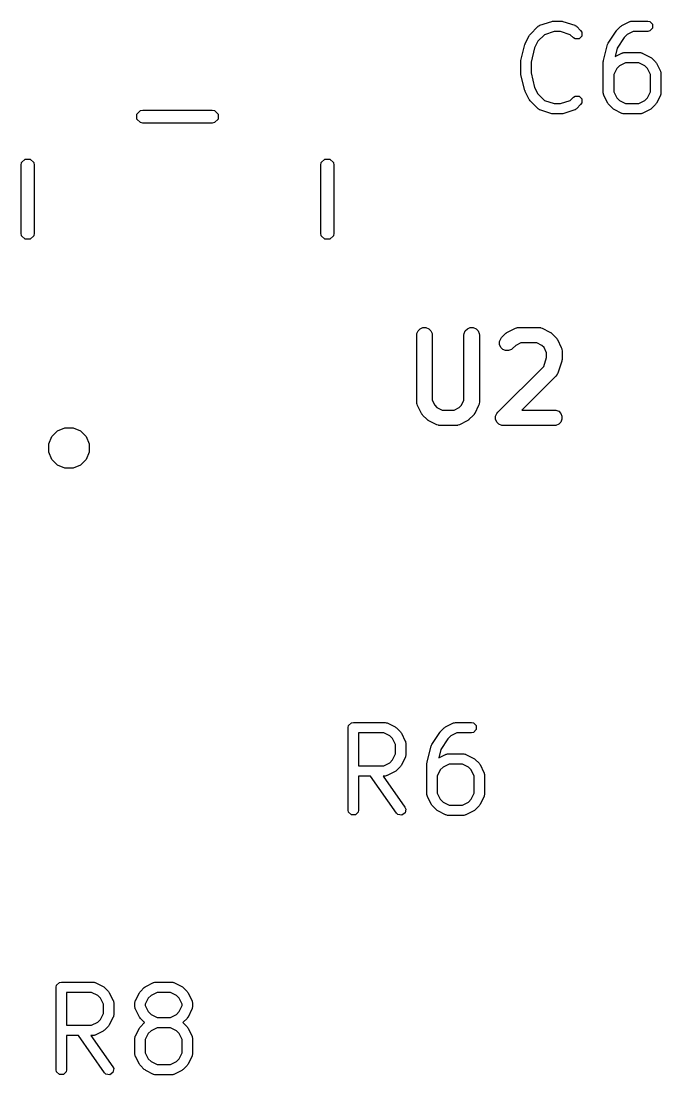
# Model space of a CAD drawing. Header units: inches. Extents: x 2.77 to 6.15, y -3.55 to -1.72.
# Drawn here: x 2.9522 to 3.196, y -3.5523 to -3.1504 of the extents above; entities that cross this region are included whole.
import ezdxf

# ---------------------------------------------------------------- set-up
doc = ezdxf.new("R2010")
doc.units = ezdxf.units.IN
doc.header["$MEASUREMENT"] = 0
doc.layers.add('F.Silkscreen', color=41, linetype='CONTINUOUS', true_color=0xf2eda1)

msp = doc.modelspace()

# ---------------------------------------------------------------- linework, layer by layer
at = {"layer": 'F.Silkscreen', "linetype": 'CONTINUOUS'}
for p, q in [((3.14992, -3.152), (3.15442, -3.1505)), ((3.15442, -3.1505), (3.15473, -3.15046)), ((3.15473, -3.15046), (3.15504, -3.1504)), ((3.15504, -3.1504), (3.15804, -3.1504)), ((3.15804, -3.1504), (3.15835, -3.15046)), ((3.15835, -3.15046), (3.15867, -3.1505)), ((3.15867, -3.1505), (3.16316, -3.152)), ((3.18116, -3.15211), (3.18416, -3.15061)), ((3.18416, -3.15061), (3.18425, -3.15058)), ((3.18425, -3.15058), (3.18429, -3.15055)), ((3.18429, -3.15055), (3.1846, -3.15049)), ((3.1846, -3.15049), (3.1849, -3.1504)), ((3.1849, -3.1504), (3.18494, -3.15042)), ((3.18494, -3.15042), (3.18504, -3.1504)), ((3.18504, -3.1504), (3.19104, -3.1504)), ((3.19104, -3.1504), (3.19179, -3.15055)), ((3.19179, -3.15055), (3.19286, -3.15161)), ((3.14615, -3.15547), (3.14915, -3.15247)), ((3.14915, -3.15247), (3.14923, -3.15242)), ((3.14923, -3.15242), (3.14925, -3.15238)), ((3.14925, -3.15238), (3.14953, -3.15222)), ((3.14953, -3.15222), (3.14979, -3.15205)), ((3.14979, -3.15205), (3.14984, -3.15205)), ((3.14984, -3.15205), (3.14992, -3.152)), ((3.15536, -3.15433), (3.15161, -3.15559)), ((3.15772, -3.15433), (3.15536, -3.15433)), ((3.16148, -3.15559), (3.15772, -3.15433)), ((3.16316, -3.152), (3.16325, -3.15205)), ((3.16325, -3.15205), (3.1633, -3.15205)), ((3.1633, -3.15205), (3.16356, -3.15222)), ((3.16356, -3.15222), (3.16383, -3.15238)), ((3.16383, -3.15238), (3.16385, -3.15242)), ((3.16385, -3.15242), (3.16393, -3.15247)), ((3.16393, -3.15247), (3.16543, -3.15397)), ((3.16543, -3.15397), (3.16586, -3.15461)), ((3.16586, -3.15461), (3.16586, -3.15612)), ((3.1759, -3.15877), (3.1789, -3.15427)), ((3.1789, -3.15427), (3.17904, -3.15414)), ((3.17904, -3.15414), (3.17915, -3.15397)), ((3.17915, -3.15397), (3.18065, -3.15247)), ((3.18065, -3.15247), (3.18091, -3.1523)), ((3.18091, -3.1523), (3.18116, -3.15211)), ((3.1855, -3.15433), (3.18321, -3.15548)), ((3.19104, -3.15433), (3.1855, -3.15433)), ((3.19179, -3.15418), (3.19104, -3.15433)), ((3.19286, -3.15312), (3.19179, -3.15418)), ((3.19286, -3.15161), (3.19286, -3.15312)), ((3.14428, -3.15898), (3.14578, -3.15598)), ((3.14578, -3.15598), (3.14598, -3.15574)), ((3.14598, -3.15574), (3.14615, -3.15547)), ((3.14916, -3.15803), (3.1479, -3.16055)), ((3.15161, -3.15559), (3.14916, -3.15803)), ((3.16265, -3.15676), (3.16148, -3.15559)), ((3.16329, -3.15718), (3.16265, -3.15676)), ((3.1648, -3.15718), (3.16329, -3.15718)), ((3.16586, -3.15612), (3.1648, -3.15718)), ((3.18207, -3.15662), (3.17937, -3.16067)), ((3.18321, -3.15548), (3.18207, -3.15662)), ((3.14263, -3.16539), (3.14413, -3.15939)), ((3.14413, -3.15939), (3.14423, -3.15919)), ((3.14423, -3.15919), (3.14428, -3.15898)), ((3.1479, -3.16055), (3.14651, -3.16611)), ((3.17413, -3.16539), (3.17563, -3.15939)), ((3.17563, -3.15939), (3.17577, -3.15908)), ((3.17577, -3.15908), (3.1759, -3.15877)), ((3.17937, -3.16067), (3.17856, -3.1639)), ((3.17856, -3.1639), (3.18116, -3.1626)), ((3.18116, -3.1626), (3.18125, -3.16258)), ((3.18125, -3.16258), (3.18129, -3.16255)), ((3.18129, -3.16255), (3.1816, -3.16248)), ((3.1816, -3.16248), (3.1819, -3.1624)), ((3.1819, -3.1624), (3.18194, -3.16242)), ((3.18194, -3.16242), (3.18204, -3.1624)), ((3.18204, -3.1624), (3.18804, -3.1624)), ((3.18804, -3.1624), (3.18814, -3.16242)), ((3.18814, -3.16242), (3.18818, -3.1624)), ((3.18818, -3.1624), (3.18848, -3.16248)), ((3.18848, -3.16248), (3.18879, -3.16255)), ((3.18879, -3.16255), (3.18882, -3.16258)), ((3.18882, -3.16258), (3.18892, -3.1626)), ((3.18892, -3.1626), (3.19192, -3.1641)), ((3.14258, -3.16586), (3.14262, -3.16563)), ((3.14258, -3.17036), (3.14258, -3.16586)), ((3.14262, -3.16563), (3.14263, -3.16539)), ((3.14651, -3.16611), (3.14651, -3.17012)), ((3.17407, -3.16586), (3.17412, -3.16563)), ((3.17407, -3.17786), (3.17407, -3.16586)), ((3.17412, -3.16563), (3.17413, -3.16539)), ((3.1825, -3.16633), (3.18021, -3.16748)), ((3.18757, -3.16633), (3.1825, -3.16633)), ((3.18987, -3.16748), (3.18757, -3.16633)), ((3.19192, -3.1641), (3.19217, -3.1643)), ((3.19217, -3.1643), (3.19243, -3.16447)), ((3.19243, -3.16447), (3.19393, -3.16597)), ((3.19393, -3.16597), (3.19411, -3.16623)), ((3.19411, -3.16623), (3.1943, -3.16648)), ((3.1943, -3.16648), (3.1958, -3.16948)), ((3.14262, -3.1706), (3.14258, -3.17036)), ((3.14263, -3.17084), (3.14262, -3.1706)), ((3.14651, -3.17012), (3.1479, -3.17568)), ((3.17916, -3.16853), (3.17801, -3.17083)), ((3.18021, -3.16748), (3.17916, -3.16853)), ((3.19092, -3.16853), (3.18987, -3.16748)), ((3.19207, -3.17083), (3.19092, -3.16853)), ((3.1958, -3.16948), (3.19582, -3.16958)), ((3.19582, -3.16958), (3.19586, -3.16961)), ((3.19586, -3.16961), (3.19592, -3.16992)), ((3.19592, -3.16992), (3.196, -3.17022)), ((3.196, -3.17022), (3.19599, -3.17027)), ((3.19599, -3.17027), (3.19601, -3.17036)), ((3.19601, -3.17036), (3.19601, -3.17786)), ((3.14413, -3.17684), (3.14263, -3.17084)), ((3.17801, -3.17083), (3.17801, -3.1774)), ((3.19207, -3.1774), (3.19207, -3.17083)), ((3.14423, -3.17704), (3.14413, -3.17684)), ((3.14428, -3.17724), (3.14423, -3.17704)), ((3.14578, -3.18024), (3.14428, -3.17724)), ((3.1479, -3.17568), (3.14916, -3.1782)), ((3.14916, -3.1782), (3.15161, -3.18064)), ((3.17409, -3.17796), (3.17407, -3.17786)), ((3.17408, -3.178), (3.17409, -3.17796)), ((3.17416, -3.17831), (3.17408, -3.178)), ((3.17422, -3.17862), (3.17416, -3.17831)), ((3.17425, -3.17865), (3.17422, -3.17862)), ((3.17428, -3.17874), (3.17425, -3.17865)), ((3.17578, -3.18174), (3.17428, -3.17874)), ((3.17801, -3.1774), (3.17916, -3.1797)), ((3.19092, -3.1797), (3.19207, -3.1774)), ((3.1958, -3.17874), (3.1943, -3.18174)), ((3.19582, -3.17865), (3.1958, -3.17874)), ((3.19586, -3.17862), (3.19582, -3.17865)), ((3.19592, -3.17831), (3.19586, -3.17862)), ((3.196, -3.178), (3.19592, -3.17831)), ((3.19601, -3.17786), (3.19599, -3.17796)), ((3.19599, -3.17796), (3.196, -3.178)), ((3.14598, -3.18049), (3.14578, -3.18024)), ((3.14615, -3.18075), (3.14598, -3.18049)), ((3.14915, -3.18375), (3.14615, -3.18075)), ((3.15161, -3.18064), (3.15536, -3.18189)), ((3.15536, -3.18189), (3.15772, -3.18189)), ((3.15772, -3.18189), (3.16148, -3.18064)), ((3.16148, -3.18064), (3.16265, -3.17947)), ((3.16265, -3.17947), (3.16329, -3.17904)), ((3.16329, -3.17904), (3.1648, -3.17904)), ((3.16543, -3.18225), (3.16393, -3.18375)), ((3.1648, -3.17904), (3.16586, -3.18011)), ((3.16586, -3.18162), (3.16543, -3.18225)), ((3.16586, -3.18011), (3.16586, -3.18162)), ((3.17597, -3.18199), (3.17578, -3.18174)), ((3.17615, -3.18225), (3.17597, -3.18199)), ((3.17765, -3.18375), (3.17615, -3.18225)), ((3.17916, -3.1797), (3.18021, -3.18074)), ((3.18021, -3.18074), (3.1825, -3.18189)), ((3.1825, -3.18189), (3.18757, -3.18189)), ((3.18757, -3.18189), (3.18987, -3.18074)), ((3.18987, -3.18074), (3.19092, -3.1797)), ((3.19393, -3.18225), (3.19243, -3.18375)), ((3.19411, -3.18199), (3.19393, -3.18225)), ((3.1943, -3.18174), (3.19411, -3.18199)), ((2.99631, -3.18585), (2.99767, -3.1845)), ((2.99631, -3.18777), (2.99631, -3.18585)), ((2.99767, -3.1845), (2.99862, -3.18431)), ((2.99862, -3.18431), (3.025, -3.18431)), ((3.025, -3.18431), (3.02596, -3.1845)), ((3.02596, -3.1845), (3.02731, -3.18585)), ((3.02731, -3.18585), (3.02731, -3.18777)), ((3.14923, -3.18381), (3.14915, -3.18375)), ((3.14925, -3.18385), (3.14923, -3.18381)), ((3.14953, -3.18401), (3.14925, -3.18385)), ((3.14979, -3.18418), (3.14953, -3.18401)), ((3.14984, -3.18418), (3.14979, -3.18418)), ((3.14992, -3.18423), (3.14984, -3.18418)), ((3.15442, -3.18573), (3.14992, -3.18423)), ((3.15473, -3.18577), (3.15442, -3.18573)), ((3.15504, -3.18583), (3.15473, -3.18577)), ((3.15804, -3.18583), (3.15504, -3.18583)), ((3.15835, -3.18577), (3.15804, -3.18583)), ((3.15867, -3.18573), (3.15835, -3.18577)), ((3.16316, -3.18423), (3.15867, -3.18573)), ((3.16325, -3.18418), (3.16316, -3.18423)), ((3.1633, -3.18418), (3.16325, -3.18418)), ((3.16356, -3.18401), (3.1633, -3.18418)), ((3.16383, -3.18385), (3.16356, -3.18401)), ((3.16385, -3.18381), (3.16383, -3.18385)), ((3.16393, -3.18375), (3.16385, -3.18381)), ((3.17791, -3.18393), (3.17765, -3.18375)), ((3.17816, -3.18412), (3.17791, -3.18393)), ((3.18116, -3.18562), (3.17816, -3.18412)), ((3.18125, -3.18565), (3.18116, -3.18562)), ((3.18129, -3.18568), (3.18125, -3.18565)), ((3.1816, -3.18574), (3.18129, -3.18568)), ((3.1819, -3.18583), (3.1816, -3.18574)), ((3.18194, -3.18581), (3.1819, -3.18583)), ((3.18204, -3.18583), (3.18194, -3.18581)), ((3.18804, -3.18583), (3.18204, -3.18583)), ((3.18814, -3.18581), (3.18804, -3.18583)), ((3.18818, -3.18583), (3.18814, -3.18581)), ((3.18848, -3.18574), (3.18818, -3.18583)), ((3.18879, -3.18568), (3.18848, -3.18574)), ((3.18882, -3.18565), (3.18879, -3.18568)), ((3.18892, -3.18562), (3.18882, -3.18565)), ((3.19192, -3.18412), (3.18892, -3.18562)), ((3.19217, -3.18393), (3.19192, -3.18412)), ((3.19243, -3.18375), (3.19217, -3.18393)), ((2.99767, -3.18912), (2.99631, -3.18777)), ((2.99862, -3.18931), (2.99767, -3.18912)), ((3.025, -3.18931), (2.99862, -3.18931)), ((3.02596, -3.18912), (3.025, -3.18931)), ((3.02731, -3.18777), (3.02596, -3.18912)), ((2.95222, -3.20531), (2.95241, -3.20436)), ((2.95222, -3.2313), (2.95222, -3.20531)), ((2.95241, -3.20436), (2.95377, -3.20301)), ((2.95377, -3.20301), (2.95568, -3.20301)), ((2.95568, -3.20301), (2.95703, -3.20436)), ((2.95703, -3.20436), (2.95722, -3.20531)), ((2.95722, -3.20531), (2.95722, -3.2313)), ((3.0664, -3.20531), (3.06659, -3.20436)), ((3.0664, -3.2313), (3.0664, -3.20531)), ((3.06659, -3.20436), (3.06794, -3.20301)), ((3.06794, -3.20301), (3.06985, -3.20301)), ((3.06985, -3.20301), (3.07121, -3.20436)), ((3.07121, -3.20436), (3.0714, -3.20531)), ((3.0714, -3.20531), (3.0714, -3.2313)), ((2.95241, -3.23226), (2.95222, -3.2313)), ((2.95377, -3.23361), (2.95241, -3.23226)), ((2.95568, -3.23361), (2.95377, -3.23361)), ((2.95703, -3.23226), (2.95568, -3.23361)), ((2.95722, -3.2313), (2.95703, -3.23226)), ((3.06659, -3.23226), (3.0664, -3.2313)), ((3.06794, -3.23361), (3.06659, -3.23226)), ((3.06985, -3.23361), (3.06794, -3.23361)), ((3.07121, -3.23226), (3.06985, -3.23361)), ((3.0714, -3.2313), (3.07121, -3.23226)), ((3.10297, -3.27017), (3.10303, -3.26959)), ((3.10297, -3.29567), (3.10297, -3.27017)), ((3.10303, -3.26959), (3.10347, -3.26853)), ((3.10347, -3.26853), (3.10428, -3.26771)), ((3.10428, -3.26771), (3.10535, -3.26727)), ((3.10535, -3.26727), (3.1065, -3.26727)), ((3.1065, -3.26727), (3.10756, -3.26771)), ((3.10756, -3.26771), (3.10838, -3.26853)), ((3.10838, -3.26853), (3.10882, -3.26959)), ((3.10882, -3.26959), (3.10888, -3.27017)), ((3.10888, -3.27017), (3.10888, -3.29497)), ((3.12097, -3.27017), (3.12103, -3.26959)), ((3.12097, -3.29497), (3.12097, -3.27017)), ((3.12103, -3.26959), (3.12147, -3.26853)), ((3.12147, -3.26853), (3.12228, -3.26771)), ((3.12228, -3.26771), (3.12335, -3.26727)), ((3.12335, -3.26727), (3.1245, -3.26727)), ((3.1245, -3.26727), (3.12556, -3.26771)), ((3.12556, -3.26771), (3.12638, -3.26853)), ((3.12638, -3.26853), (3.12682, -3.26959)), ((3.12682, -3.26959), (3.12687, -3.27017)), ((3.12687, -3.27017), (3.12687, -3.29567)), ((3.13497, -3.27153), (3.13533, -3.27108)), ((3.13533, -3.27108), (3.13683, -3.26958)), ((3.13683, -3.26958), (3.13706, -3.2694)), ((3.13706, -3.2694), (3.13711, -3.26934)), ((3.13711, -3.26934), (3.1372, -3.26928)), ((3.1372, -3.26928), (3.13728, -3.26921)), ((3.13728, -3.26921), (3.13735, -3.26918)), ((3.13735, -3.26918), (3.1376, -3.26903)), ((3.1376, -3.26903), (3.1406, -3.26753)), ((3.1406, -3.26753), (3.14114, -3.26732)), ((3.14114, -3.26732), (3.14125, -3.26731)), ((3.14125, -3.26731), (3.14134, -3.26727)), ((3.14134, -3.26727), (3.14192, -3.26722)), ((3.14192, -3.26722), (3.14942, -3.26722)), ((3.14942, -3.26722), (3.14999, -3.26727)), ((3.14999, -3.26727), (3.15009, -3.26731)), ((3.15009, -3.26731), (3.1502, -3.26732)), ((3.1502, -3.26732), (3.15074, -3.26753)), ((3.15074, -3.26753), (3.15374, -3.26903)), ((3.15374, -3.26903), (3.15399, -3.26918)), ((3.15399, -3.26918), (3.15406, -3.26921)), ((3.15406, -3.26921), (3.15414, -3.26928)), ((3.15414, -3.26928), (3.15423, -3.26934)), ((3.15423, -3.26934), (3.15428, -3.2694)), ((3.15428, -3.2694), (3.15451, -3.26958)), ((3.15451, -3.26958), (3.15601, -3.27108)), ((3.15601, -3.27108), (3.15619, -3.27131)), ((3.13452, -3.27259), (3.13497, -3.27153)), ((3.13452, -3.27374), (3.13452, -3.27259)), ((3.13497, -3.27481), (3.13452, -3.27374)), ((3.13578, -3.27562), (3.13497, -3.27481)), ((3.14067, -3.2741), (3.13951, -3.27526)), ((3.14262, -3.27312), (3.14067, -3.2741)), ((3.14872, -3.27312), (3.14262, -3.27312)), ((3.15067, -3.2741), (3.14872, -3.27312)), ((3.15149, -3.27492), (3.15067, -3.2741)), ((3.15247, -3.27687), (3.15149, -3.27492)), ((3.15619, -3.27131), (3.15625, -3.27136)), ((3.15625, -3.27136), (3.15631, -3.27145)), ((3.15631, -3.27145), (3.15637, -3.27153)), ((3.15637, -3.27153), (3.1564, -3.2716)), ((3.1564, -3.2716), (3.15656, -3.27185)), ((3.15656, -3.27185), (3.15806, -3.27485)), ((3.15806, -3.27485), (3.15827, -3.27539)), ((3.13684, -3.27606), (3.13578, -3.27562)), ((3.138, -3.27606), (3.13684, -3.27606)), ((3.13906, -3.27562), (3.138, -3.27606)), ((3.13951, -3.27526), (3.13906, -3.27562)), ((3.15134, -3.28207), (3.15247, -3.27869)), ((3.15247, -3.27869), (3.15247, -3.27687)), ((3.15827, -3.27539), (3.15827, -3.27549)), ((3.15827, -3.27549), (3.15831, -3.27559)), ((3.15831, -3.27559), (3.15837, -3.27617)), ((3.15837, -3.27917), (3.15834, -3.27946)), ((3.15837, -3.27617), (3.15837, -3.27917)), ((3.13383, -3.29958), (3.15134, -3.28207)), ((3.15822, -3.2801), (3.15672, -3.2846)), ((3.15828, -3.27982), (3.15822, -3.2801)), ((3.15831, -3.27974), (3.15828, -3.27982)), ((3.15832, -3.27964), (3.15831, -3.27974)), ((3.15835, -3.27954), (3.15832, -3.27964)), ((3.15834, -3.27946), (3.15835, -3.27954)), ((3.15601, -3.28576), (3.14305, -3.29871)), ((3.15637, -3.28531), (3.15601, -3.28576)), ((3.15641, -3.28521), (3.15637, -3.28531)), ((3.15648, -3.28513), (3.15641, -3.28521)), ((3.15672, -3.2846), (3.15648, -3.28513)), ((3.10888, -3.29497), (3.10985, -3.29692)), ((3.12, -3.29692), (3.12097, -3.29497)), ((3.10303, -3.29624), (3.10297, -3.29567)), ((3.10307, -3.29634), (3.10303, -3.29624)), ((3.10308, -3.29645), (3.10307, -3.29634)), ((3.10328, -3.29699), (3.10308, -3.29645)), ((3.10478, -3.29999), (3.10328, -3.29699)), ((3.10985, -3.29692), (3.11067, -3.29774)), ((3.11067, -3.29774), (3.11262, -3.29871)), ((3.11262, -3.29871), (3.11723, -3.29871)), ((3.11723, -3.29871), (3.11917, -3.29774)), ((3.11917, -3.29774), (3.12, -3.29692)), ((3.12656, -3.29699), (3.12506, -3.29999)), ((3.12677, -3.29645), (3.12656, -3.29699)), ((3.12678, -3.29634), (3.12677, -3.29645)), ((3.12682, -3.29624), (3.12678, -3.29634)), ((3.12687, -3.29567), (3.12682, -3.29624)), ((3.14305, -3.29871), (3.15542, -3.29871)), ((3.15542, -3.29871), (3.15599, -3.29877)), ((3.15599, -3.29877), (3.15706, -3.29921)), ((3.15706, -3.29921), (3.15787, -3.30002)), ((3.10494, -3.30023), (3.10478, -3.29999)), ((3.10497, -3.30031), (3.10494, -3.30023)), ((3.10504, -3.30039), (3.10497, -3.30031)), ((3.10509, -3.30048), (3.10504, -3.30039)), ((3.10515, -3.30053), (3.10509, -3.30048)), ((3.10534, -3.30075), (3.10515, -3.30053)), ((3.10684, -3.30225), (3.10534, -3.30075)), ((3.10706, -3.30244), (3.10684, -3.30225)), ((3.10711, -3.3025), (3.10706, -3.30244)), ((3.1072, -3.30255), (3.10711, -3.3025)), ((3.10728, -3.30262), (3.1072, -3.30255)), ((3.10736, -3.30265), (3.10728, -3.30262)), ((3.1076, -3.30281), (3.10736, -3.30265)), ((3.1106, -3.30431), (3.1076, -3.30281)), ((3.12224, -3.30281), (3.11924, -3.30431)), ((3.12249, -3.30265), (3.12224, -3.30281)), ((3.12256, -3.30262), (3.12249, -3.30265)), ((3.12264, -3.30255), (3.12256, -3.30262)), ((3.12273, -3.3025), (3.12264, -3.30255)), ((3.12278, -3.30244), (3.12273, -3.3025)), ((3.12301, -3.30225), (3.12278, -3.30244)), ((3.12451, -3.30075), (3.12301, -3.30225)), ((3.1247, -3.30053), (3.12451, -3.30075)), ((3.12475, -3.30048), (3.1247, -3.30053)), ((3.12481, -3.30039), (3.12475, -3.30048)), ((3.12488, -3.30031), (3.12481, -3.30039)), ((3.12491, -3.30023), (3.12488, -3.30031)), ((3.12506, -3.29999), (3.12491, -3.30023)), ((3.13302, -3.30109), (3.13347, -3.30002)), ((3.13302, -3.30224), (3.13302, -3.30109)), ((3.13347, -3.30331), (3.13302, -3.30224)), ((3.13347, -3.30002), (3.13383, -3.29958)), ((3.13428, -3.30412), (3.13347, -3.30331)), ((3.15787, -3.30331), (3.15706, -3.30412)), ((3.15787, -3.30002), (3.15831, -3.30109)), ((3.15831, -3.30224), (3.15787, -3.30331)), ((3.15831, -3.30109), (3.15831, -3.30224)), ((2.96393, -3.30881), (2.9661, -3.30664)), ((2.9661, -3.30664), (2.96894, -3.30547)), ((2.96894, -3.30547), (2.97201, -3.30547)), ((2.97201, -3.30547), (2.97485, -3.30664)), ((2.97485, -3.30664), (2.97702, -3.30881)), ((3.11114, -3.30451), (3.1106, -3.30431)), ((3.11125, -3.30452), (3.11114, -3.30451)), ((3.11135, -3.30456), (3.11125, -3.30452)), ((3.11192, -3.30462), (3.11135, -3.30456)), ((3.11792, -3.30462), (3.11192, -3.30462)), ((3.1185, -3.30456), (3.11792, -3.30462)), ((3.1186, -3.30452), (3.1185, -3.30456)), ((3.1187, -3.30451), (3.1186, -3.30452)), ((3.11924, -3.30431), (3.1187, -3.30451)), ((3.13534, -3.30456), (3.13428, -3.30412)), ((3.13592, -3.30462), (3.13534, -3.30456)), ((3.15542, -3.30462), (3.13592, -3.30462)), ((3.15599, -3.30456), (3.15542, -3.30462)), ((3.15706, -3.30412), (3.15599, -3.30456)), ((2.96275, -3.31165), (2.96393, -3.30881)), ((2.97702, -3.30881), (2.9782, -3.31165)), ((2.96275, -3.31473), (2.96275, -3.31165)), ((2.96393, -3.31756), (2.96275, -3.31473)), ((2.9782, -3.31473), (2.97702, -3.31756)), ((2.9782, -3.31165), (2.9782, -3.31473)), ((2.9661, -3.31974), (2.96393, -3.31756)), ((2.97702, -3.31756), (2.97485, -3.31974)), ((2.96894, -3.32091), (2.9661, -3.31974)), ((2.97201, -3.32091), (2.96894, -3.32091)), ((2.97485, -3.31974), (2.97201, -3.32091)), ((3.07688, -3.41982), (3.07703, -3.41906)), ((3.07688, -3.45131), (3.07688, -3.41982)), ((3.07703, -3.41906), (3.0781, -3.418)), ((3.0781, -3.418), (3.07885, -3.41785)), ((3.07885, -3.41785), (3.09085, -3.41785)), ((3.09085, -3.41785), (3.09094, -3.41787)), ((3.09094, -3.41787), (3.09099, -3.41785)), ((3.09099, -3.41785), (3.09129, -3.41794)), ((3.09129, -3.41794), (3.0916, -3.418)), ((3.0916, -3.418), (3.09163, -3.41803)), ((3.09163, -3.41803), (3.09173, -3.41806)), ((3.09173, -3.41806), (3.09473, -3.41956)), ((3.09473, -3.41956), (3.09498, -3.41975)), ((3.09498, -3.41975), (3.09524, -3.41992)), ((3.11345, -3.41992), (3.11372, -3.41975)), ((3.11372, -3.41975), (3.11396, -3.41956)), ((3.11396, -3.41956), (3.11696, -3.41806)), ((3.11696, -3.41806), (3.11706, -3.41803)), ((3.11706, -3.41803), (3.11709, -3.418)), ((3.11709, -3.418), (3.1174, -3.41794)), ((3.1174, -3.41794), (3.11771, -3.41785)), ((3.11771, -3.41785), (3.11775, -3.41787)), ((3.11775, -3.41787), (3.11784, -3.41785)), ((3.11784, -3.41785), (3.12384, -3.41785)), ((3.12384, -3.41785), (3.1246, -3.418)), ((3.1246, -3.418), (3.12566, -3.41906)), ((3.12566, -3.41906), (3.12566, -3.42057)), ((3.09038, -3.42179), (3.08082, -3.42179)), ((3.08082, -3.42179), (3.08082, -3.43435)), ((3.09268, -3.42293), (3.09038, -3.42179)), ((3.09373, -3.42398), (3.09268, -3.42293)), ((3.09524, -3.41992), (3.09674, -3.42142)), ((3.09674, -3.42142), (3.09691, -3.42169)), ((3.09691, -3.42169), (3.09711, -3.42194)), ((3.09711, -3.42194), (3.09861, -3.42494)), ((3.10871, -3.42622), (3.11171, -3.42172)), ((3.11171, -3.42172), (3.11185, -3.42159)), ((3.11185, -3.42159), (3.11195, -3.42142)), ((3.11195, -3.42142), (3.11345, -3.41992)), ((3.11601, -3.42293), (3.11488, -3.42407)), ((3.11831, -3.42179), (3.11601, -3.42293)), ((3.12384, -3.42179), (3.11831, -3.42179)), ((3.1246, -3.42164), (3.12384, -3.42179)), ((3.12566, -3.42057), (3.1246, -3.42164)), ((3.09488, -3.42628), (3.09373, -3.42398)), ((3.09488, -3.42985), (3.09488, -3.42628)), ((3.09861, -3.42494), (3.09863, -3.42503)), ((3.09863, -3.42503), (3.09867, -3.42506)), ((3.09867, -3.42506), (3.09873, -3.42537)), ((3.09873, -3.42537), (3.09881, -3.42568)), ((3.09881, -3.42568), (3.0988, -3.42572)), ((3.0988, -3.42572), (3.09882, -3.42582)), ((3.09882, -3.42582), (3.09882, -3.43032)), ((3.10694, -3.43284), (3.10844, -3.42684)), ((3.10844, -3.42684), (3.10858, -3.42653)), ((3.10858, -3.42653), (3.10871, -3.42622)), ((3.11488, -3.42407), (3.11217, -3.42812)), ((3.09373, -3.43215), (3.09488, -3.42985)), ((3.09861, -3.4312), (3.09711, -3.4342)), ((3.09863, -3.4311), (3.09861, -3.4312)), ((3.09867, -3.43107), (3.09863, -3.4311)), ((3.09873, -3.43076), (3.09867, -3.43107)), ((3.09881, -3.43046), (3.09873, -3.43076)), ((3.09882, -3.43032), (3.0988, -3.43041)), ((3.0988, -3.43041), (3.09881, -3.43046)), ((3.11217, -3.42812), (3.11137, -3.43135)), ((3.11137, -3.43135), (3.11396, -3.43005)), ((3.11396, -3.43005), (3.11406, -3.43003)), ((3.11406, -3.43003), (3.11409, -3.43)), ((3.11409, -3.43), (3.1144, -3.42994)), ((3.1144, -3.42994), (3.11471, -3.42985)), ((3.11471, -3.42985), (3.11475, -3.42987)), ((3.11475, -3.42987), (3.11485, -3.42985)), ((3.11485, -3.42985), (3.12084, -3.42985)), ((3.12084, -3.42985), (3.12094, -3.42987)), ((3.12094, -3.42987), (3.12098, -3.42985)), ((3.12098, -3.42985), (3.12129, -3.42994)), ((3.12129, -3.42994), (3.1216, -3.43)), ((3.1216, -3.43), (3.12163, -3.43003)), ((3.12163, -3.43003), (3.12172, -3.43005)), ((3.12172, -3.43005), (3.12472, -3.43155)), ((3.12472, -3.43155), (3.12497, -3.43175)), ((3.12497, -3.43175), (3.12524, -3.43192)), ((3.12524, -3.43192), (3.12674, -3.43342)), ((3.08082, -3.43435), (3.09038, -3.43435)), ((3.09038, -3.43435), (3.09268, -3.4332)), ((3.09268, -3.4332), (3.09373, -3.43215)), ((3.09674, -3.43471), (3.09524, -3.43621)), ((3.09691, -3.43444), (3.09674, -3.43471)), ((3.09711, -3.4342), (3.09691, -3.43444)), ((3.10688, -3.43332), (3.10692, -3.43308)), ((3.10688, -3.44531), (3.10688, -3.43332)), ((3.10692, -3.43308), (3.10694, -3.43284)), ((3.11301, -3.43493), (3.11196, -3.43598)), ((3.11531, -3.43378), (3.11301, -3.43493)), ((3.12038, -3.43378), (3.11531, -3.43378)), ((3.12268, -3.43493), (3.12038, -3.43378)), ((3.12373, -3.43598), (3.12268, -3.43493)), ((3.12674, -3.43342), (3.12691, -3.43369)), ((3.12691, -3.43369), (3.1271, -3.43393)), ((3.1271, -3.43393), (3.1286, -3.43693)), ((3.08532, -3.43828), (3.08082, -3.43828)), ((3.08082, -3.43828), (3.08082, -3.45131)), ((3.09523, -3.45244), (3.08532, -3.43828)), ((3.09085, -3.43828), (3.09013, -3.43828)), ((3.09013, -3.43828), (3.09846, -3.45018)), ((3.09094, -3.43826), (3.09085, -3.43828)), ((3.09099, -3.43828), (3.09094, -3.43826)), ((3.09129, -3.4382), (3.09099, -3.43828)), ((3.0916, -3.43813), (3.09129, -3.4382)), ((3.09163, -3.4381), (3.0916, -3.43813)), ((3.09173, -3.43808), (3.09163, -3.4381)), ((3.09473, -3.43658), (3.09173, -3.43808)), ((3.09498, -3.43638), (3.09473, -3.43658)), ((3.09524, -3.43621), (3.09498, -3.43638)), ((3.11196, -3.43598), (3.11081, -3.43828)), ((3.11081, -3.43828), (3.11081, -3.44485)), ((3.12488, -3.43828), (3.12373, -3.43598)), ((3.12488, -3.44485), (3.12488, -3.43828)), ((3.1286, -3.43693), (3.12863, -3.43703)), ((3.12863, -3.43703), (3.12866, -3.43706)), ((3.12866, -3.43706), (3.12872, -3.43737)), ((3.12872, -3.43737), (3.12881, -3.43768)), ((3.12881, -3.43768), (3.12879, -3.43772)), ((3.12879, -3.43772), (3.12881, -3.43781)), ((3.12881, -3.43781), (3.12881, -3.44531)), ((3.1069, -3.44541), (3.10688, -3.44531)), ((3.10688, -3.44545), (3.1069, -3.44541)), ((3.10697, -3.44576), (3.10688, -3.44545)), ((3.10703, -3.44607), (3.10697, -3.44576)), ((3.10706, -3.4461), (3.10703, -3.44607)), ((3.10709, -3.44619), (3.10706, -3.4461)), ((3.10859, -3.44919), (3.10709, -3.44619)), ((3.11081, -3.44485), (3.11196, -3.44715)), ((3.11196, -3.44715), (3.11301, -3.4482)), ((3.12268, -3.4482), (3.12373, -3.44715)), ((3.12373, -3.44715), (3.12488, -3.44485)), ((3.1286, -3.44619), (3.1271, -3.44919)), ((3.12863, -3.4461), (3.1286, -3.44619)), ((3.12866, -3.44607), (3.12863, -3.4461)), ((3.12872, -3.44576), (3.12866, -3.44607)), ((3.12881, -3.44545), (3.12872, -3.44576)), ((3.12881, -3.44531), (3.12879, -3.44541)), ((3.12879, -3.44541), (3.12881, -3.44545)), ((3.07703, -3.45207), (3.07688, -3.45131)), ((3.08082, -3.45131), (3.08067, -3.45207)), ((3.09846, -3.45018), (3.09877, -3.45089)), ((3.09877, -3.45089), (3.09851, -3.45237)), ((3.10878, -3.44944), (3.10859, -3.44919)), ((3.10895, -3.44971), (3.10878, -3.44944)), ((3.11045, -3.45121), (3.10895, -3.44971)), ((3.11072, -3.45138), (3.11045, -3.45121)), ((3.11097, -3.45157), (3.11072, -3.45138)), ((3.11396, -3.45307), (3.11097, -3.45157)), ((3.11301, -3.4482), (3.11531, -3.44934)), ((3.11531, -3.44934), (3.12038, -3.44934)), ((3.12038, -3.44934), (3.12268, -3.4482)), ((3.12472, -3.45157), (3.12172, -3.45307)), ((3.12497, -3.45138), (3.12472, -3.45157)), ((3.12524, -3.45121), (3.12497, -3.45138)), ((3.12674, -3.44971), (3.12524, -3.45121)), ((3.12691, -3.44944), (3.12674, -3.44971)), ((3.1271, -3.44919), (3.12691, -3.44944)), ((3.0781, -3.45313), (3.07703, -3.45207)), ((3.0796, -3.45313), (3.0781, -3.45313)), ((3.08067, -3.45207), (3.0796, -3.45313)), ((3.09579, -3.45297), (3.09523, -3.45244)), ((3.09727, -3.45323), (3.09579, -3.45297)), ((3.09851, -3.45237), (3.09727, -3.45323)), ((3.11406, -3.4531), (3.11396, -3.45307)), ((3.11409, -3.45313), (3.11406, -3.4531)), ((3.1144, -3.45319), (3.11409, -3.45313)), ((3.11471, -3.45328), (3.1144, -3.45319)), ((3.11475, -3.45326), (3.11471, -3.45328)), ((3.11485, -3.45328), (3.11475, -3.45326)), ((3.12084, -3.45328), (3.11485, -3.45328)), ((3.12094, -3.45326), (3.12084, -3.45328)), ((3.12098, -3.45328), (3.12094, -3.45326)), ((3.12129, -3.45319), (3.12098, -3.45328)), ((3.1216, -3.45313), (3.12129, -3.45319)), ((3.12163, -3.4531), (3.1216, -3.45313)), ((3.12172, -3.45307), (3.12163, -3.4531)), ((2.96561, -3.5188), (2.96576, -3.51805)), ((2.96561, -3.5503), (2.96561, -3.5188)), ((2.96576, -3.51805), (2.96682, -3.51698)), ((2.96682, -3.51698), (2.96758, -3.51683)), ((2.96758, -3.51683), (2.97957, -3.51683)), ((2.97957, -3.51683), (2.97967, -3.51685)), ((2.97967, -3.51685), (2.97971, -3.51684)), ((2.97971, -3.51684), (2.98002, -3.51692)), ((2.98002, -3.51692), (2.98033, -3.51698)), ((2.98033, -3.51698), (2.98036, -3.51701)), ((2.98036, -3.51701), (2.98045, -3.51704)), ((2.98045, -3.51704), (2.98345, -3.51854)), ((2.98345, -3.51854), (2.9837, -3.51873)), ((2.9837, -3.51873), (2.98397, -3.51891)), ((2.98397, -3.51891), (2.98547, -3.52041)), ((2.99768, -3.52041), (2.99918, -3.51891)), ((2.99918, -3.51891), (2.99944, -3.51873)), ((2.99944, -3.51873), (2.99969, -3.51854)), ((2.99969, -3.51854), (3.00269, -3.51704)), ((3.00269, -3.51704), (3.00279, -3.51701)), ((3.00279, -3.51701), (3.00282, -3.51698)), ((3.00282, -3.51698), (3.00313, -3.51692)), ((3.00313, -3.51692), (3.00343, -3.51684)), ((3.00343, -3.51684), (3.00347, -3.51685)), ((3.00347, -3.51685), (3.00357, -3.51683)), ((3.00357, -3.51683), (3.00957, -3.51683)), ((3.00957, -3.51683), (3.00967, -3.51685)), ((3.00967, -3.51685), (3.00971, -3.51684)), ((3.00971, -3.51684), (3.01001, -3.51692)), ((3.01001, -3.51692), (3.01032, -3.51698)), ((3.01032, -3.51698), (3.01036, -3.51701)), ((3.01036, -3.51701), (3.01045, -3.51704)), ((3.01045, -3.51704), (3.01345, -3.51854)), ((3.01345, -3.51854), (3.0137, -3.51873)), ((3.0137, -3.51873), (3.01396, -3.51891)), ((3.01396, -3.51891), (3.01546, -3.52041)), ((2.97911, -3.52077), (2.96954, -3.52077)), ((2.96954, -3.52077), (2.96954, -3.53333)), ((2.98141, -3.52192), (2.97911, -3.52077)), ((2.98246, -3.52297), (2.98141, -3.52192)), ((2.9836, -3.52526), (2.98246, -3.52297)), ((2.98547, -3.52041), (2.98564, -3.52067)), ((2.98564, -3.52067), (2.98583, -3.52092)), ((2.98583, -3.52092), (2.98733, -3.52392)), ((2.98733, -3.52392), (2.98736, -3.52401)), ((2.98736, -3.52401), (2.98739, -3.52405)), ((2.98739, -3.52405), (2.98745, -3.52435)), ((2.98745, -3.52435), (2.98754, -3.52466)), ((2.99561, -3.52466), (2.99569, -3.52435)), ((2.99569, -3.52435), (2.99575, -3.52405)), ((2.99575, -3.52405), (2.99579, -3.52401)), ((2.99579, -3.52401), (2.99581, -3.52392)), ((2.99581, -3.52392), (2.99731, -3.52092)), ((2.99731, -3.52092), (2.9975, -3.52067)), ((2.9975, -3.52067), (2.99768, -3.52041)), ((3.00069, -3.52297), (2.99954, -3.52526)), ((3.00174, -3.52192), (3.00069, -3.52297)), ((3.00404, -3.52077), (3.00174, -3.52192)), ((3.00911, -3.52077), (3.00404, -3.52077)), ((3.0114, -3.52192), (3.00911, -3.52077)), ((3.01245, -3.52297), (3.0114, -3.52192)), ((3.0136, -3.52526), (3.01245, -3.52297)), ((3.01546, -3.52041), (3.01564, -3.52067)), ((3.01564, -3.52067), (3.01583, -3.52092)), ((3.01583, -3.52092), (3.01733, -3.52392)), ((3.01733, -3.52392), (3.01736, -3.52401)), ((3.01736, -3.52401), (3.01739, -3.52405)), ((3.01739, -3.52405), (3.01745, -3.52435)), ((3.01745, -3.52435), (3.01753, -3.52466)), ((2.9836, -3.52883), (2.9836, -3.52526)), ((2.98754, -3.52466), (2.98752, -3.5247)), ((2.98752, -3.5247), (2.98754, -3.5248)), ((2.98754, -3.5248), (2.98754, -3.5293)), ((2.9956, -3.5248), (2.99562, -3.5247)), ((2.9956, -3.5263), (2.9956, -3.5248)), ((2.99562, -3.5264), (2.9956, -3.5263)), ((2.99562, -3.5247), (2.99561, -3.52466)), ((2.99561, -3.52644), (2.99562, -3.5264)), ((2.99569, -3.52674), (2.99561, -3.52644)), ((2.99575, -3.52705), (2.99569, -3.52674)), ((2.99579, -3.52708), (2.99575, -3.52705)), ((2.99581, -3.52718), (2.99579, -3.52708)), ((2.99731, -3.53018), (2.99581, -3.52718)), ((2.99954, -3.52526), (2.99954, -3.52583)), ((2.99954, -3.52583), (3.00069, -3.52813)), ((3.00069, -3.52813), (3.00174, -3.52918)), ((3.0114, -3.52918), (3.01245, -3.52813)), ((3.01245, -3.52813), (3.0136, -3.52583)), ((3.0136, -3.52583), (3.0136, -3.52526)), ((3.01733, -3.52718), (3.01583, -3.53018)), ((3.01736, -3.52708), (3.01733, -3.52718)), ((3.01739, -3.52705), (3.01736, -3.52708)), ((3.01745, -3.52674), (3.01739, -3.52705)), ((3.01753, -3.52644), (3.01745, -3.52674)), ((3.01753, -3.52466), (3.01752, -3.5247)), ((3.01752, -3.5247), (3.01754, -3.5248)), ((3.01754, -3.5263), (3.01752, -3.5264)), ((3.01752, -3.5264), (3.01753, -3.52644)), ((3.01754, -3.5248), (3.01754, -3.5263)), ((2.97911, -3.53333), (2.98141, -3.53218)), ((2.98141, -3.53218), (2.98246, -3.53113)), ((2.98246, -3.53113), (2.9836, -3.52883)), ((2.98733, -3.53018), (2.98583, -3.53318)), ((2.98736, -3.53008), (2.98733, -3.53018)), ((2.98739, -3.53005), (2.98736, -3.53008)), ((2.98745, -3.52974), (2.98739, -3.53005)), ((2.98754, -3.52944), (2.98745, -3.52974)), ((2.98754, -3.5293), (2.98752, -3.52939)), ((2.98752, -3.52939), (2.98754, -3.52944)), ((2.9975, -3.53043), (2.99731, -3.53018)), ((2.99768, -3.53069), (2.9975, -3.53043)), ((2.99918, -3.53219), (2.99768, -3.53069)), ((2.99768, -3.53391), (2.99918, -3.53241)), ((2.99934, -3.5323), (2.99918, -3.53219)), ((2.99918, -3.53241), (2.99934, -3.5323)), ((3.00174, -3.52918), (3.00404, -3.53033)), ((3.00404, -3.53033), (3.00911, -3.53033)), ((3.00911, -3.53033), (3.0114, -3.52918)), ((3.01396, -3.53219), (3.0138, -3.5323)), ((3.0138, -3.5323), (3.01396, -3.53241)), ((3.01546, -3.53069), (3.01396, -3.53219)), ((3.01396, -3.53241), (3.01546, -3.53391)), ((3.01564, -3.53043), (3.01546, -3.53069)), ((3.01583, -3.53018), (3.01564, -3.53043)), ((2.96954, -3.53333), (2.97911, -3.53333)), ((2.98345, -3.53556), (2.98045, -3.53706)), ((2.9837, -3.53536), (2.98345, -3.53556)), ((2.98397, -3.53519), (2.9837, -3.53536)), ((2.98547, -3.53369), (2.98397, -3.53519)), ((2.98564, -3.53343), (2.98547, -3.53369)), ((2.98583, -3.53318), (2.98564, -3.53343)), ((2.99581, -3.53742), (2.99731, -3.53442)), ((2.99731, -3.53442), (2.9975, -3.53417)), ((2.9975, -3.53417), (2.99768, -3.53391)), ((3.00174, -3.53542), (3.00069, -3.53646)), ((3.00404, -3.53427), (3.00174, -3.53542)), ((3.00911, -3.53427), (3.00404, -3.53427)), ((3.0114, -3.53542), (3.00911, -3.53427)), ((3.01245, -3.53646), (3.0114, -3.53542)), ((3.01546, -3.53391), (3.01564, -3.53417)), ((3.01564, -3.53417), (3.01583, -3.53442)), ((3.01583, -3.53442), (3.01733, -3.53742)), ((2.97405, -3.53727), (2.96954, -3.53727)), ((2.96954, -3.53727), (2.96954, -3.5503)), ((2.98396, -3.55142), (2.97405, -3.53727)), ((2.97957, -3.53727), (2.97886, -3.53727)), ((2.97886, -3.53727), (2.98719, -3.54917)), ((2.97967, -3.53725), (2.97957, -3.53727)), ((2.97971, -3.53726), (2.97967, -3.53725)), ((2.98002, -3.53718), (2.97971, -3.53726)), ((2.98033, -3.53712), (2.98002, -3.53718)), ((2.98036, -3.53708), (2.98033, -3.53712)), ((2.98045, -3.53706), (2.98036, -3.53708)), ((2.9956, -3.5383), (2.99562, -3.5382)), ((2.9956, -3.5443), (2.9956, -3.5383)), ((2.99561, -3.53816), (2.99569, -3.53785)), ((2.99562, -3.5382), (2.99561, -3.53816)), ((2.99569, -3.53785), (2.99575, -3.53754)), ((2.99575, -3.53754), (2.99579, -3.53751)), ((2.99579, -3.53751), (2.99581, -3.53742)), ((3.00069, -3.53646), (2.99954, -3.53876)), ((2.99954, -3.53876), (2.99954, -3.54383)), ((3.0136, -3.53876), (3.01245, -3.53646)), ((3.0136, -3.54383), (3.0136, -3.53876)), ((3.01733, -3.53742), (3.01736, -3.53751)), ((3.01736, -3.53751), (3.01739, -3.53754)), ((3.01739, -3.53754), (3.01745, -3.53785)), ((3.01745, -3.53785), (3.01753, -3.53816)), ((3.01753, -3.53816), (3.01752, -3.5382)), ((3.01752, -3.5382), (3.01754, -3.5383)), ((3.01754, -3.5383), (3.01754, -3.5443)), ((2.99562, -3.54439), (2.9956, -3.5443)), ((2.99561, -3.54444), (2.99562, -3.54439)), ((2.99569, -3.54474), (2.99561, -3.54444)), ((2.99954, -3.54383), (3.00069, -3.54613)), ((3.01245, -3.54613), (3.0136, -3.54383)), ((3.01753, -3.54444), (3.01745, -3.54474)), ((3.01754, -3.5443), (3.01752, -3.54439)), ((3.01752, -3.54439), (3.01753, -3.54444)), ((2.99575, -3.54505), (2.99569, -3.54474)), ((2.99579, -3.54508), (2.99575, -3.54505)), ((2.99581, -3.54518), (2.99579, -3.54508)), ((2.99731, -3.54818), (2.99581, -3.54518)), ((2.9975, -3.54843), (2.99731, -3.54818)), ((2.99768, -3.54869), (2.9975, -3.54843)), ((3.00069, -3.54613), (3.00174, -3.54718)), ((3.00174, -3.54718), (3.00404, -3.54833)), ((3.00404, -3.54833), (3.00911, -3.54833)), ((3.00911, -3.54833), (3.0114, -3.54718)), ((3.0114, -3.54718), (3.01245, -3.54613)), ((3.01564, -3.54843), (3.01546, -3.54869)), ((3.01583, -3.54818), (3.01564, -3.54843)), ((3.01733, -3.54518), (3.01583, -3.54818)), ((3.01736, -3.54508), (3.01733, -3.54518)), ((3.01739, -3.54505), (3.01736, -3.54508)), ((3.01745, -3.54474), (3.01739, -3.54505)), ((2.96576, -3.55105), (2.96561, -3.5503)), ((2.96682, -3.55211), (2.96576, -3.55105)), ((2.96833, -3.55211), (2.96682, -3.55211)), ((2.96939, -3.55105), (2.96833, -3.55211)), ((2.96954, -3.5503), (2.96939, -3.55105)), ((2.98452, -3.55196), (2.98396, -3.55142)), ((2.986, -3.55222), (2.98452, -3.55196)), ((2.98723, -3.55135), (2.986, -3.55222)), ((2.98719, -3.54917), (2.9875, -3.54987)), ((2.9875, -3.54987), (2.98723, -3.55135)), ((2.99918, -3.55019), (2.99768, -3.54869)), ((2.99944, -3.55036), (2.99918, -3.55019)), ((2.99969, -3.55056), (2.99944, -3.55036)), ((3.00269, -3.55206), (2.99969, -3.55056)), ((3.00279, -3.55208), (3.00269, -3.55206)), ((3.00282, -3.55211), (3.00279, -3.55208)), ((3.00313, -3.55218), (3.00282, -3.55211)), ((3.00343, -3.55226), (3.00313, -3.55218)), ((3.00347, -3.55224), (3.00343, -3.55226)), ((3.00357, -3.55226), (3.00347, -3.55224)), ((3.00957, -3.55226), (3.00357, -3.55226)), ((3.00967, -3.55224), (3.00957, -3.55226)), ((3.00971, -3.55226), (3.00967, -3.55224)), ((3.01001, -3.55218), (3.00971, -3.55226)), ((3.01032, -3.55211), (3.01001, -3.55218)), ((3.01036, -3.55208), (3.01032, -3.55211)), ((3.01045, -3.55206), (3.01036, -3.55208)), ((3.01345, -3.55056), (3.01045, -3.55206)), ((3.0137, -3.55036), (3.01345, -3.55056)), ((3.01396, -3.55019), (3.0137, -3.55036)), ((3.01546, -3.54869), (3.01396, -3.55019))]:
    msp.add_line(p, q, dxfattribs=at)

doc.saveas('drawing.dxf')
